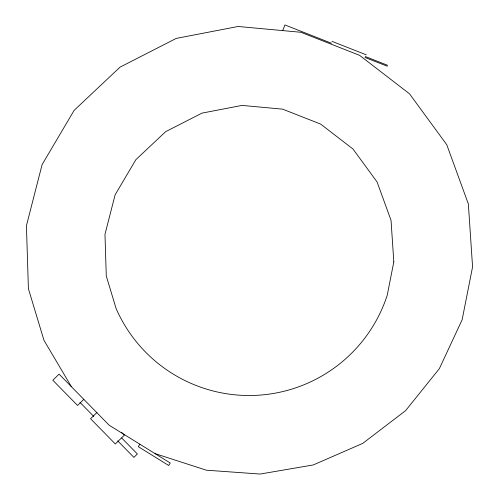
<?xml version="1.0" encoding="UTF-8"?>
<svg xmlns="http://www.w3.org/2000/svg" width="499" height="499" viewBox="0 0 499 499"><rect width="100%" height="100%" fill="white"/><g stroke="black" fill="none" stroke-linecap="round" stroke-linejoin="round"><path stroke-width="0.75" d="M282.652 30.732L284.929 24.95L331.498 43.251M139.845 444.204L138.31 446.68L168.718 465.492L170.253 463.016L109.194 425.242L59.075 374.131L52.838 380.25L77.57 405.475L83.807 399.356M96.937 412.498L90.575 418.736L115.331 443.985L124.345 435.147L121.7 432.452M155.046 453.61L206.349 470.195L260.135 474.05L313.278 464.943L362.711 443.399L405.562 410.677L439.351 368.661L462.13 319.784L472.572 266.884L468.355 203.972L446.773 144.729L409.542 93.837L359.604 55.339L300.922 32.279L238.135 26.478L176.216 38.411L120.078 67.115L74.158 110.323L42.097 164.62L26.428 225.698L28.406 288.721L43.981 340.337L71.444 386.744M331.966 41.348L366.303 54.84M365.305 56.537L387.617 65.307M364.95 57.441L387.261 66.205M121.712 438.01L137.368 453.978L133.9 457.377L117.72 440.879M79.921 402.319L93.731 416.409M393.817 261.844L387.212 295.333A145.246 145.246 0 0 1 116.142 308.656L106.281 275.978L104.977 234.362L115.113 194.828L135.871 159.68L165.593 131.711L201.933 113.13L242.015 105.408L282.652 109.162L320.645 124.089L352.968 149.008L377.069 181.948L391.035 220.302L393.817 261.844"/></g></svg>
